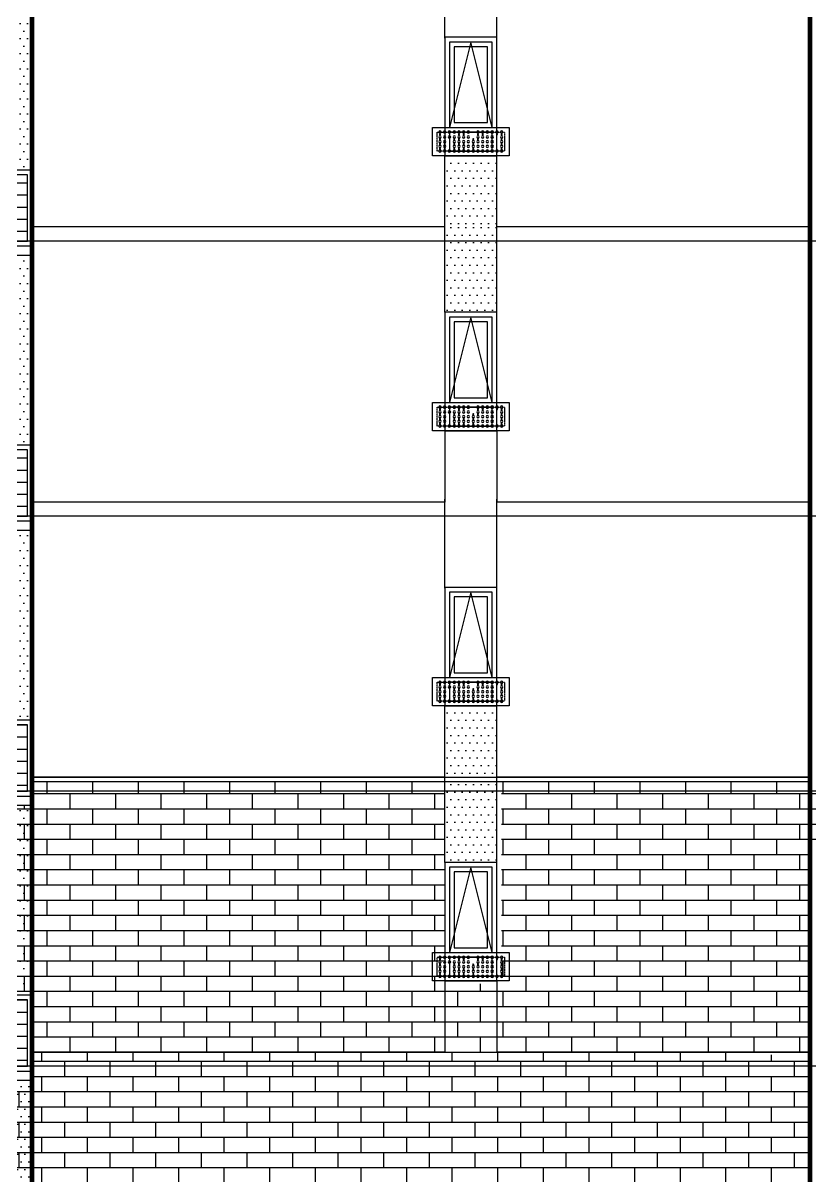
# Model space of a CAD drawing. Header units: millimetres. Extents: x 43 to 235305, y 0 to 139712.
# Drawn here: x 107254 to 115549, y 15435 to 27591 of the extents above; entities that cross this region are included whole.
import ezdxf

# ---------------------------------------------------------------- set-up
doc = ezdxf.new("R2010")
doc.units = ezdxf.units.MM
for name, pattern in [('CONTINOUS', [0]), ('DASH', [0.35, 0.25, -0.1]), ('DOTE', [2.42, 2, -0.2, 0.02, -0.2])]:
    doc.linetypes.add(name, pattern=pattern)
for name, color, linetype in [('A-AXIS', 1, 'DOTE'), ('A-ELEV-DRWD', 130, 'Continuous'), ('A-ELEV-LINE', 30, 'Continuous'), ('A-ELEV-LINE1', 33, 'Continuous'), ('A-ELEV-LINE2', 55, 'Continuous'), ('A-ELEV-OPEN', 253, 'Continuous'), ('A-ELEV-OUT2', 6, 'CONTINOUS'), ('A-ELEV-PATT', 55, 'Continuous'), ('A-ELEV-SHUT', 215, 'Continuous'), ('A-HATH1', 251, 'Continuous'), ('Sun', 138, 'Continuous')]:
    doc.layers.add(name, color=color, linetype=linetype)
pattern_1 = [(7e-15, (0.0007, 4300), (0, 160.2771), []), (90, (0.0007, 4300), (-240.3856, 160.277), [160.277, -160.277])]

# ---------------------------------------------------------------- blocks, each defined once
blk = doc.blocks.new('A$C26D120F1')
blk.add_circle((0, 0), 12.5)
blk = doc.blocks.new('A$C6A1F32F0')
at = {"layer": 'Sun'}
blk.add_lwpolyline([(810, 250), (0, 250), (0, -50), (810, -50)], close=True, dxfattribs=at)
at = {"layer": 'Sun', "color": 8, "linetype": 'DASH', "ltscale": 0.2}
blk.add_lwpolyline([(760, 200), (50, 200), (50, 0), (760, 0)], close=True, dxfattribs=at)
at = {"layer": 'Sun'}
for centre in [(80, 175), (80, 125), (130, 175), (280, 175), (330, 175), (330, 125), (380, 125), (480, 175), (530, 175), (530, 125), (580, 125), (730, 175), (730, 125), (80, 75), (80, 25), (380, 75), (380, 25), (480, 75), (480, 25), (530, 75), (530, 25), (580, 75), (580, 25), (680, 75), (680, 25), (730, 75), (730, 25)]:
    blk.add_circle(centre, 5, dxfattribs=at)
for p in [(80, 200), (80, 150), (130, 200), (180, 200), (180, 150), (230, 200), (230, 150), (280, 200), (280, 150), (330, 200), (330, 150), (430, 200), (430, 150), (480, 200), (480, 150), (530, 200), (530, 150), (580, 200), (580, 150), (630, 200), (630, 150), (680, 200), (680, 150), (730, 200), (730, 150), (80, 100), (80, 50), (80, 0), (130, 0), (180, 100), (180, 50), (180, 0), (230, 100), (230, 50), (230, 0), (280, 100), (280, 50), (280, 0), (330, 100), (330, 50), (330, 0), (380, 100), (380, 50), (380, 0), (430, 100), (430, 50), (430, 0), (480, 100), (480, 50), (480, 0), (530, 100), (530, 50), (530, 0), (580, 100), (580, 50), (580, 0), (630, 0), (680, 100), (680, 50), (680, 0), (730, 100), (730, 50), (730, 0)]:
    blk.add_blockref('A$C26D120F1', p, dxfattribs=at)
blk = doc.blocks.new('A$C1D411380')
at = {"layer": 'A-ELEV-DRWD'}
for points in [[(50, 2100), (500, 2100), (500, 1200), (50, 1200)], [(100, 2050), (450, 2050), (450, 1250), (100, 1250)], [(50, 1150), (500, 1150), (500, 950), (50, 950)]]:
    blk.add_lwpolyline(points, close=True, dxfattribs=at)
at = {"layer": 'A-ELEV-LINE1'}
blk.add_lwpolyline([(550, 1200), (550, 1200), (550, 900), (0, 900), (0, 2150), (550, 2150), (550, 1150)], dxfattribs=at)
at = {"layer": 'A-ELEV-OPEN'}
blk.add_lwpolyline([(50, 1200), (275, 2100), (500, 1200)], dxfattribs=at)
at = {"layer": 'Sun'}
blk.add_blockref('A$C6A1F32F0', (-130, 950), dxfattribs=at)
blk = doc.blocks.new('A$C503F3A81')
at = {"layer": 'A-ELEV-PATT'}
h = blk.add_hatch(dxfattribs=at)
h.set_pattern_fill('ANSI31', color=256, scale=80, angle=135, style=0)
h.set_pattern_definition([(180, (-85371.56, 80893.16), (-2e-14, -127), [])])
h.paths.add_polyline_path([(10700, 4200), (11200, 4200), (11200, 3500), (10700, 3500)])
h = blk.add_hatch(dxfattribs=at)
h.set_pattern_fill('ANSI31', color=256, scale=80, angle=135, style=0)
h.set_pattern_definition([(180, (-85371.56, 77993.16), (-2e-14, -127), [])])
h.paths.add_polyline_path([(10700, 1300), (11200, 1300), (11200, 600), (10700, 600)])
at = {"layer": 'A-HATH1'}
h = blk.add_hatch(dxfattribs=at)
h.set_pattern_fill('DOTS', color=256, scale=50, style=0)
h.set_pattern_definition([(7e-15, (10650, 4250), (39.6875, 79.375), [0, -79.375])])
h.paths.add_polyline_path([(11250, 6250), (10650, 6250), (10650, 4250), (11250, 4250)])
h = blk.add_hatch(dxfattribs=at)
h.set_pattern_fill('DOTS', color=256, scale=50, style=0)
h.set_pattern_definition([(7e-15, (5750, 3650), (39.6875, 79.375), [0, -79.375])])
h.paths.add_polyline_path([(6300, 4400), (5750, 4400), (5750, 3650), (6300, 3650)])
h = blk.add_hatch(dxfattribs=at)
h.set_pattern_fill('DOTS', color=256, scale=50, style=0)
h.set_pattern_definition([(7e-15, (5750, 750), (39.6875, 79.375), [0, -79.375])])
h.paths.add_polyline_path([(6300, 3650), (5750, 3650), (5750, 2750), (6300, 2750)])
h = blk.add_hatch(dxfattribs=at)
h.set_pattern_fill('DOTS', color=256, scale=50, style=0)
h.set_pattern_definition([(7e-15, (10650, 1350), (39.6875, 79.375), [0, -79.375])])
h.paths.add_polyline_path([(11250, 3350), (10650, 3350), (10650, 1350), (11250, 1350)])
at = {"layer": 'A-ELEV-LINE'}
for points in [[(10650, 3450), (10650, 3350), (11250, 3350), (11250, 3450)], [(10650, 550), (10650, 450), (11250, 450), (11250, 550)]]:
    blk.add_lwpolyline(points, close=True, dxfattribs=at)
at = {"layer": 'A-ELEV-LINE1'}
blk.add_line((10650, 600), (10650, 6400), dxfattribs=at)
at = {"layer": 'A-ELEV-LINE2'}
for p, q in [((5750, 5650), (5750, 6580)), ((6300, 5640), (6300, 6580)), ((5750, 2750), (5750, 4400)), ((6300, 2750), (6300, 4400)), ((2450, 3650), (5750, 3650)), ((6300, 3650), (10650, 3650)), ((5750, 1500), (5750, 750)), ((6300, 1500), (6300, 750)), ((2450, 750), (5750, 750)), ((6300, 750), (10650, 750))]:
    blk.add_line(p, q, dxfattribs=at)
at = {"layer": 'A-ELEV-SHUT'}
for points in [[(10650, 4250), (11250, 4250), (11250, 3450), (10650, 3450)], [(10700, 4200), (11200, 4200), (11200, 3500), (10700, 3500)], [(10650, 1350), (11250, 1350), (11250, 550), (10650, 550)], [(10700, 1300), (11200, 1300), (11200, 600), (10700, 600)]]:
    blk.add_lwpolyline(points, close=True, dxfattribs=at)
blk.add_blockref('A$C1D411380', (5750, 600))
at = {"layer": 'A-ELEV-LINE2'}
blk.add_blockref('A$C1D411380', (5750, 3500), dxfattribs=at)
blk = doc.blocks.new('A$C53B57278')
at = {"layer": 'A-HATH1'}
h = blk.add_hatch(dxfattribs=at)
h.set_pattern_fill('AR-BRSTD', color=256, scale=200, style=0)
h.set_pattern_definition(pattern_1)
h.paths.add_polyline_path([(5300, 5700), (5300, 4950), (4700, 4950), (4700, 4300), (12900, 4300), (12900, 5550), (12900, 5700)])
h.paths.add_polyline_path([(4700, 4950), (5300, 4950), (5300, 5670), (4700, 5670), (4700, 5550)])
h = blk.add_hatch(dxfattribs=at)
h.set_pattern_fill('DOTS', color=256, scale=50, style=0)
h.set_pattern_definition([(7e-15, (12900, 900), (39.6875, 79.375), [0, -79.375])])
h.paths.add_polyline_path([(12900, 4300), (13500, 4300), (13500, 5400), (12900, 5400)])
h.paths.add_polyline_path([(16550, 4300), (16550, 5700), (14250, 5700), (14250, 5500), (14250, 5340), (13500, 5340), (13500, 5400), (13500, 4300)])
h.paths.add_polyline_path([(17350, 5700), (16550, 5700), (16550, 4300), (17350, 4300)])
h.paths.add_polyline_path([(16550, 900), (17350, 900), (17350, 4300), (16550, 4300)])
h.paths.add_polyline_path([(16550, 4300), (13500, 4300), (13500, 900), (16550, 900)])
h.paths.add_polyline_path([(13500, 4300), (12900, 4300), (12900, 900), (13500, 900)])
h = blk.add_hatch(dxfattribs=at)
h.set_pattern_fill('AR-BRSTD', color=256, scale=200, style=0)
h.set_pattern_definition(pattern_1)
h.paths.add_polyline_path([(12900, 4300), (13500, 4300), (13500, 5400), (12900, 5400)])
at = {"layer": 'A-ELEV-LINE'}
blk.add_lwpolyline([(4700, 8550), (12900, 8550), (12900, 8600), (4700, 8600)], dxfattribs=at)
at = {"layer": 'A-ELEV-LINE1'}
blk.add_line((12900, 0), (12900, 5550), dxfattribs=at)

msp = doc.modelspace()

# ---------------------------------------------------------------- hatches: boundary and pattern name
at = {"layer": 'A-HATH1'}
h = msp.add_hatch(dxfattribs=at)
h.set_pattern_fill('AR-BRSTD', color=256, scale=200, style=0)
h.set_pattern_definition([(180, (120249.27, 16741.33), (0, 160.2771), []), (90, (120249.27, 16741.33), (240.3856, 160.277), [160.277, -160.277])])
h.paths.add_polyline_path([(107349.3, 19591.3), (111699.3, 19591.3), (111699.3, 17461.3), (112299.3, 17461.3), (112299.3, 19591.3), (120249.3, 19591.3), (120249.3, 18891.3), (117999.3, 18891.3), (117999.3, 16741.3), (116449.3, 16741.3), (116449.3, 18891.3), (115549.3, 18891.3), (115549.3, 16741.3), (107349.3, 16741.3), (107349.3, 17341.3), (106749.3, 17341.3), (106749.3, 19341.3), (107349.3, 19341.3)])
h.paths.add_polyline_path([(102899.3, 19591.3), (105999.3, 19591.3), (105999.3, 19341.3), (106149.3, 19341.3), (106149.3, 17341.3), (105999.3, 17341.3), (105999.3, 16741.3), (102899.3, 16741.3)])

# ---------------------------------------------------------------- linework, layer by layer
at = {"layer": 'A-AXIS'}
for p, q in [((134593.1, 25291.3), (99475.8, 25291.3)), ((134593.1, 22391.3), (99475.8, 22391.3)), ((134593.1, 19491.3), (99475.8, 19491.3)), ((134593.1, 16591.3), (99475.8, 16591.3))]:
    msp.add_line(p, q, dxfattribs=at)
at = {"layer": 'A-ELEV-LINE2'}
msp.add_line((107349.3, 16741.3), (115549.3, 16741.3), dxfattribs=at)
at = {"layer": 'A-ELEV-OUT2', "const_width": 50}
msp.add_lwpolyline([(107349.3, 11041.3), (107349.3, 134141.3), (115549.3, 134141.3), (115549.3, 11041.3)], dxfattribs=at)

# ---------------------------------------------------------------- block references
at = {"xscale": -1}
for p in [(117999.3, 21791.3), (117999.3, 15991.3)]:
    msp.add_blockref('A$C503F3A81', p, dxfattribs=at)
at = {"layer": 'A-HATH1', "xscale": -1}
msp.add_blockref('A$C53B57278', (120249.3, 11041.3), dxfattribs=at)

doc.saveas('drawing.dxf')
